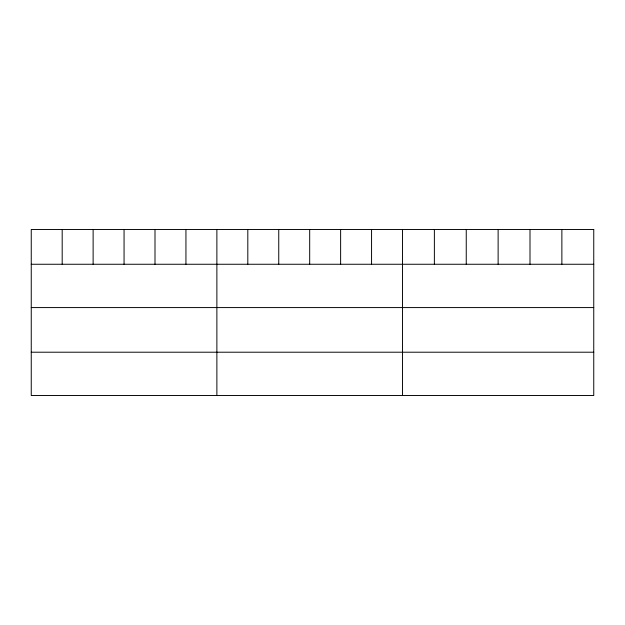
<?xml version="1.0" encoding="UTF-8"?>
<svg xmlns="http://www.w3.org/2000/svg" width="625" height="625" viewBox="0 0 625 625"><rect width="100%" height="100%" fill="white"/><g stroke="black" fill="none" stroke-linecap="round" stroke-linejoin="round"><path stroke-width="0.94" d="M31.25 264.258L593.75 264.258M31.25 307.578L593.75 307.578M31.25 352.211L593.75 352.211M561.875 229.469L561.875 264.258M530 229.469L530 264.258M498.125 229.469L498.125 264.258M466.25 229.469L466.25 264.258M434.375 229.469L434.375 264.258M402.5 229.469L402.5 395.531M371.562 229.469L371.562 264.258M340.625 229.469L340.625 264.258M309.688 229.469L309.688 264.258M278.75 229.469L278.75 264.258M247.812 229.469L247.812 264.258M216.875 229.469L216.875 395.531M185.938 229.469L185.938 264.258M155 229.469L155 264.258M124.063 229.469L124.063 264.258M93.125 229.469L93.125 264.258M62.187 229.469L62.187 264.258M593.75 229.469L31.25 229.469L31.25 395.531L593.75 395.531L593.75 229.469"/></g></svg>
